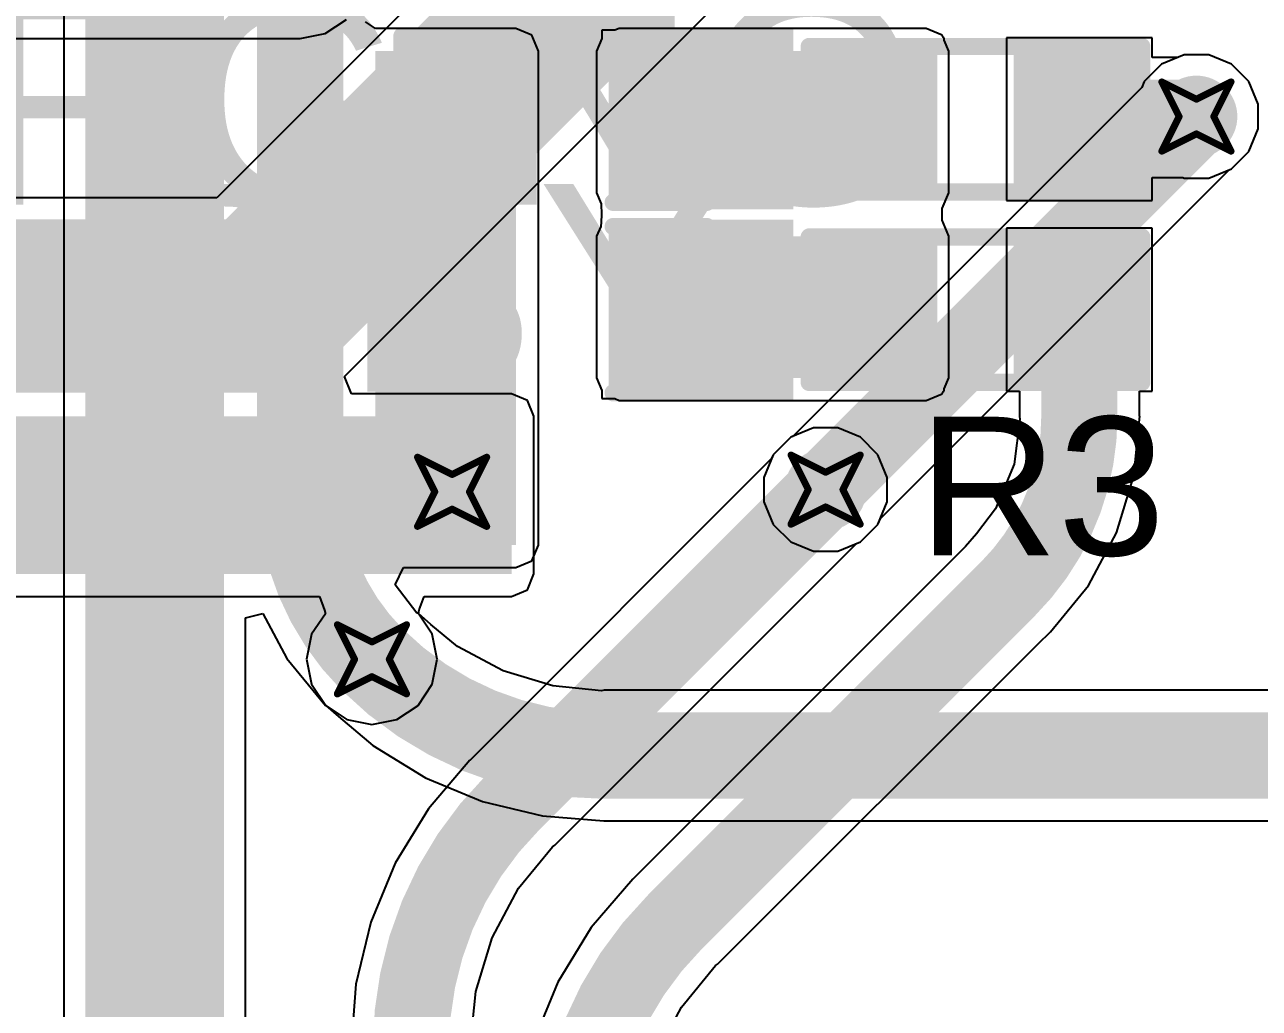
# Model space of a CAD drawing. Header units: millimetres. Extents: x -2 to 282, y -53 to 22.
# Drawn here: x 42.33 to 51.39, y -28.49 to -21.28 of the extents above; entities that cross this region are included whole.
import ezdxf

# ---------------------------------------------------------------- set-up
doc = ezdxf.new("R2010")
doc.units = ezdxf.units.MM
for name, color, linetype in [('BottomLayer', 5, 'Continuous'), ('DrillDrawing', 1, 'Continuous'), ('Mechanical1', 6, 'Continuous'), ('Mechanical2', 216, 'Continuous'), ('TopLayer', 1, 'Continuous'), ('TopOverlay', 2, 'Continuous'), ('TopPaste', 8, 'Continuous'), ('TopSolder', 216, 'Continuous'), ('ViaHoleLayer', 16, 'Continuous')]:
    doc.layers.add(name, color=color, linetype=linetype)
doc.styles.add('Arial', font='', dxfattribs={"height": 0.2})
doc.styles.get('Arial').set_extended_font_data('Arial')

# ---------------------------------------------------------------- blocks, each defined once
blk = doc.blocks.new('R___0603_83')
at = {"layer": 'TopLayer'}
for points in [[(-0.3809999999999999, 0.4445), (-0.3810000000000001, -0.4445), (-1.143, -0.4445), (-1.143, 0.4445)], [(1.143, 0.4445), (1.143, -0.4445), (0.3809999999999999, -0.4445), (0.3810000000000001, 0.4445)]]:
    blk.add_hatch(color=1, dxfattribs=at).paths.add_polyline_path(points)
at = {"layer": 'TopPaste'}
for points in [[(-0.3809999999999999, 0.4445), (-0.3810000000000001, -0.4445), (-1.143, -0.4445), (-1.143, 0.4445)], [(1.143, 0.4445), (1.143, -0.4445), (0.3809999999999999, -0.4445), (0.3810000000000001, 0.4445)]]:
    blk.add_hatch(color=8, dxfattribs=at).paths.add_polyline_path(points)
at = {"layer": 'TopSolder'}
for points in [[(-0.2793999999999999, 0.5460999999999999), (-0.2794, -0.5461), (-1.2446, -0.5460999999999999), (-1.2446, 0.5461)], [(1.2446, 0.5460999999999999), (1.2446, -0.5461), (0.2793999999999999, -0.5460999999999999), (0.2794, 0.5461)]]:
    blk.add_hatch(color=216, dxfattribs=at).paths.add_polyline_path(points)
at = {"layer": 'TopOverlay', "const_width": 0.127}
for points in [[(-1.2192, -0.5334), (-1.2192, 0.5334)], [(-1.2192, 0.5334), (1.2192, 0.5334)], [(1.2192, -0.5334), (1.2192, 0.5334)], [(-1.2192, -0.5334), (1.2192, -0.5334)]]:
    blk.add_lwpolyline(points, dxfattribs=at)
at = {"layer": 'TopOverlay', "const_width": 0.0635}
for points in [[(-1.25095, 0.5334, 1), (-1.18745, 0.5334, 1)], [(-1.25095, 0.5334, 1), (-1.18745, 0.5334, 1)], [(1.18745, 0.5334, 1), (1.25095, 0.5334, 1)], [(1.18745, 0.5334, 1), (1.25095, 0.5334, 1)], [(-1.25095, -0.5334, 1), (-1.18745, -0.5334, 1)], [(-1.25095, -0.5334, 1), (-1.18745, -0.5334, 1)], [(1.18745, -0.5334, 1), (1.25095, -0.5334, 1)], [(1.18745, -0.5334, 1), (1.25095, -0.5334, 1)]]:
    blk.add_lwpolyline(points, format="xyb", close=True, dxfattribs=at)
blk = doc.blocks.new('R___0603_84')
at = {"layer": 'TopLayer'}
for points in [[(-0.3809999999999999, 0.4445), (-0.3810000000000001, -0.4445), (-1.143, -0.4445), (-1.143, 0.4445)], [(1.143, 0.4445), (1.143, -0.4445), (0.3809999999999999, -0.4445), (0.3810000000000001, 0.4445)]]:
    blk.add_hatch(color=1, dxfattribs=at).paths.add_polyline_path(points)
at = {"layer": 'TopPaste'}
for points in [[(-0.3809999999999999, 0.4445), (-0.3810000000000001, -0.4445), (-1.143, -0.4445), (-1.143, 0.4445)], [(1.143, 0.4445), (1.143, -0.4445), (0.3809999999999999, -0.4445), (0.3810000000000001, 0.4445)]]:
    blk.add_hatch(color=8, dxfattribs=at).paths.add_polyline_path(points)
at = {"layer": 'TopSolder'}
for points in [[(-0.2793999999999999, 0.5460999999999999), (-0.2794, -0.5461), (-1.2446, -0.5460999999999999), (-1.2446, 0.5461)], [(1.2446, 0.5460999999999999), (1.2446, -0.5461), (0.2793999999999999, -0.5460999999999999), (0.2794, 0.5461)]]:
    blk.add_hatch(color=216, dxfattribs=at).paths.add_polyline_path(points)
at = {"layer": 'TopOverlay', "const_width": 0.127}
for points in [[(-1.2192, -0.5334), (-1.2192, 0.5334)], [(-1.2192, 0.5334), (1.2192, 0.5334)], [(1.2192, -0.5334), (1.2192, 0.5334)], [(-1.2192, -0.5334), (1.2192, -0.5334)]]:
    blk.add_lwpolyline(points, dxfattribs=at)
at = {"layer": 'TopOverlay', "const_width": 0.0635}
for points in [[(-1.25095, 0.5334, 1), (-1.18745, 0.5334, 1)], [(-1.25095, 0.5334, 1), (-1.18745, 0.5334, 1)], [(1.18745, 0.5334, 1), (1.25095, 0.5334, 1)], [(1.18745, 0.5334, 1), (1.25095, 0.5334, 1)], [(-1.25095, -0.5334, 1), (-1.18745, -0.5334, 1)], [(-1.25095, -0.5334, 1), (-1.18745, -0.5334, 1)], [(1.18745, -0.5334, 1), (1.25095, -0.5334, 1)], [(1.18745, -0.5334, 1), (1.25095, -0.5334, 1)]]:
    blk.add_lwpolyline(points, format="xyb", close=True, dxfattribs=at)
blk = doc.blocks.new('LED_0603_86')
at = {"layer": 'TopLayer'}
for points in [[(-0.999998, 0.5000002699999999), (-0.499999, 0.5000002699999999), (-0.499999, -0.5000002699999999), (-0.999998, -0.5000002699999999)], [(0.50000154, 0.5000002699999999), (1.00000054, 0.5000002699999999), (1.00000054, -0.5000002699999999), (0.50000154, -0.5000002699999999)]]:
    blk.add_hatch(color=1, dxfattribs=at).paths.add_polyline_path(points)
at = {"layer": 'TopOverlay'}
blk.add_hatch(color=2, dxfattribs=at).paths.add_polyline_path([(1.11759746, -0.66039492), (1.75259238, -0.66039492), (1.75259238, 0.66040508), (1.11759746, 0.66040508)])
at = {"layer": 'TopPaste'}
for points in [[(-0.999998, 0.5000002699999999), (-0.499999, 0.5000002699999999), (-0.499999, -0.5000002699999999), (-0.999998, -0.5000002699999999)], [(0.50000154, 0.5000002699999999), (1.00000054, 0.5000002699999999), (1.00000054, -0.5000002699999999), (0.50000154, -0.5000002699999999)]]:
    blk.add_hatch(color=8, dxfattribs=at).paths.add_polyline_path(points)
at = {"layer": 'TopSolder'}
for points in [[(-1.101598, 0.6016002699999999), (-0.398399, 0.6016002699999999), (-0.398399, -0.6016002699999999), (-1.101598, -0.6016002699999999)], [(0.39840154, 0.6016002699999999), (1.10160054, 0.6016002699999999), (1.10160054, -0.6016002699999999), (0.39840154, -0.6016002699999999)]]:
    blk.add_hatch(color=216, dxfattribs=at).paths.add_polyline_path(points)
at = {"layer": 'TopOverlay', "const_width": 0.127}
for points in [[(-1.1176, 0.6096), (-0.4318, 0.6096)], [(-1.1176, -0.6096), (-1.1176, 0.6096)], [(0.4318, 0.6096), (1.11760254, 0.6096)], [(1.11760254, -0.6096), (1.11760254, 0.6096)], [(-1.1176, -0.6096), (-0.4318, -0.6096)], [(0.4318, -0.6096), (1.11760254, -0.6096)]]:
    blk.add_lwpolyline(points, dxfattribs=at)
at = {"layer": 'TopOverlay', "const_width": 0.0635}
for points in [[(-1.14935, 0.6096, 1), (-1.08585, 0.6096, 1)], [(-1.14935, 0.6096, 1), (-1.08585, 0.6096, 1)], [(-0.46355, 0.6096, 1), (-0.40005, 0.6096, 1)], [(0.40005, 0.6096, 1), (0.46355, 0.6096, 1)], [(1.08585254, 0.6096, 1), (1.14935254, 0.6096, 1)], [(1.08585254, 0.6096, 1), (1.14935254, 0.6096, 1)], [(-1.14935, -0.6096, 1), (-1.08585, -0.6096, 1)], [(-1.14935, -0.6096, 1), (-1.08585, -0.6096, 1)], [(-0.46355, -0.6096, 1), (-0.40005, -0.6096, 1)], [(0.40005, -0.6096, 1), (0.46355, -0.6096, 1)], [(1.08585254, -0.6096, 1), (1.14935254, -0.6096, 1)], [(1.08585254, -0.6096, 1), (1.14935254, -0.6096, 1)]]:
    blk.add_lwpolyline(points, format="xyb", close=True, dxfattribs=at)
blk = doc.blocks.new('LED_0603_87')
at = {"layer": 'TopLayer'}
for points in [[(-0.999998, 0.5000002699999999), (-0.499999, 0.5000002699999999), (-0.499999, -0.5000002699999999), (-0.999998, -0.5000002699999999)], [(0.50000154, 0.5000002699999999), (1.00000054, 0.5000002699999999), (1.00000054, -0.5000002699999999), (0.50000154, -0.5000002699999999)]]:
    blk.add_hatch(color=1, dxfattribs=at).paths.add_polyline_path(points)
at = {"layer": 'TopOverlay'}
blk.add_hatch(color=2, dxfattribs=at).paths.add_polyline_path([(1.11759746, -0.66039492), (1.75259238, -0.66039492), (1.75259238, 0.66040508), (1.11759746, 0.66040508)])
at = {"layer": 'TopPaste'}
for points in [[(-0.999998, 0.5000002699999999), (-0.499999, 0.5000002699999999), (-0.499999, -0.5000002699999999), (-0.999998, -0.5000002699999999)], [(0.50000154, 0.5000002699999999), (1.00000054, 0.5000002699999999), (1.00000054, -0.5000002699999999), (0.50000154, -0.5000002699999999)]]:
    blk.add_hatch(color=8, dxfattribs=at).paths.add_polyline_path(points)
at = {"layer": 'TopSolder'}
for points in [[(-1.101598, 0.6016002699999999), (-0.398399, 0.6016002699999999), (-0.398399, -0.6016002699999999), (-1.101598, -0.6016002699999999)], [(0.39840154, 0.6016002699999999), (1.10160054, 0.6016002699999999), (1.10160054, -0.6016002699999999), (0.39840154, -0.6016002699999999)]]:
    blk.add_hatch(color=216, dxfattribs=at).paths.add_polyline_path(points)
at = {"layer": 'TopOverlay', "const_width": 0.127}
for points in [[(-1.1176, 0.6096), (-0.4318, 0.6096)], [(-1.1176, -0.6096), (-1.1176, 0.6096)], [(0.4318, 0.6096), (1.11760254, 0.6096)], [(1.11760254, -0.6096), (1.11760254, 0.6096)], [(-1.1176, -0.6096), (-0.4318, -0.6096)], [(0.4318, -0.6096), (1.11760254, -0.6096)]]:
    blk.add_lwpolyline(points, dxfattribs=at)
at = {"layer": 'TopOverlay', "const_width": 0.0635}
for points in [[(-1.14935, 0.6096, 1), (-1.08585, 0.6096, 1)], [(-1.14935, 0.6096, 1), (-1.08585, 0.6096, 1)], [(-0.46355, 0.6096, 1), (-0.40005, 0.6096, 1)], [(0.40005, 0.6096, 1), (0.46355, 0.6096, 1)], [(1.08585254, 0.6096, 1), (1.14935254, 0.6096, 1)], [(1.08585254, 0.6096, 1), (1.14935254, 0.6096, 1)], [(-1.14935, -0.6096, 1), (-1.08585, -0.6096, 1)], [(-1.14935, -0.6096, 1), (-1.08585, -0.6096, 1)], [(-0.46355, -0.6096, 1), (-0.40005, -0.6096, 1)], [(0.40005, -0.6096, 1), (0.46355, -0.6096, 1)], [(1.08585254, -0.6096, 1), (1.14935254, -0.6096, 1)], [(1.08585254, -0.6096, 1), (1.14935254, -0.6096, 1)]]:
    blk.add_lwpolyline(points, format="xyb", close=True, dxfattribs=at)

msp = doc.modelspace()

# ---------------------------------------------------------------- hatches: boundary and pattern name
at = {"layer": 'BottomLayer'}
h = msp.add_hatch(color=5, dxfattribs=at)
edge = h.paths.add_edge_path()
edge.add_arc((50.92907264, -21.952585), 0.2999994, 0, 360)
msp.add_hatch(color=5, dxfattribs=at).paths.add_polyline_path([(38.64536847999999, -24.15116836), (38.64536847999999, -25.30724428), (45.90539968, -25.30724428), (45.90539968, -24.15116836)])
h = msp.add_hatch(color=5, dxfattribs=at)
edge = h.paths.add_edge_path()
edge.add_arc((45.4698735, -24.70488328), 0.2999994, 0, 360)
h = msp.add_hatch(color=5, dxfattribs=at)
edge = h.paths.add_edge_path()
edge.add_arc((48.2092, -24.6888), 0.2999994, 0, 360)
h = msp.add_hatch(color=5, dxfattribs=at)
edge = h.paths.add_edge_path()
edge.add_arc((44.8818, -25.9334), 0.2999994, 0, 360)
at = {"layer": 'TopLayer'}
for points in [[(45.93761958, -21.47218718), (44.90720254, -21.47218718), (44.90720254, -25.09519746), (45.93761958, -25.09519746)], [(46.69447354, -22.511385), (48.9478701, -22.511385), (48.9478701, -21.47218464), (46.69447354, -21.47218464)], [(46.69447354, -23.86918772), (48.9478701, -23.86918772), (48.9478701, -22.82998228), (46.69447354, -22.82998228)]]:
    msp.add_hatch(color=1, dxfattribs=at).paths.add_polyline_path(points)
h = msp.add_hatch(color=1, dxfattribs=at)
edge = h.paths.add_edge_path()
edge.add_arc((50.92907264, -21.952585), 0.2999994, 0, 360)
h = msp.add_hatch(color=1, dxfattribs=at)
edge = h.paths.add_edge_path()
edge.add_arc((45.4698735, -24.70488328), 0.2999994, 0, 360)
h = msp.add_hatch(color=1, dxfattribs=at)
edge = h.paths.add_edge_path()
edge.add_arc((48.2092, -24.6888), 0.2999994, 0, 360)
h = msp.add_hatch(color=1, dxfattribs=at)
edge = h.paths.add_edge_path()
edge.add_arc((44.8818, -25.9334), 0.2999994, 0, 360)
at = {"layer": 'ViaHoleLayer'}
h = msp.add_hatch(color=16, dxfattribs=at)
edge = h.paths.add_edge_path()
edge.add_arc((50.92907264, -21.952585), 0.1499997, 0, 360)
h = msp.add_hatch(color=16, dxfattribs=at)
edge = h.paths.add_edge_path()
edge.add_arc((48.2092, -24.6888), 0.1499997, 0, 360)
h = msp.add_hatch(color=16, dxfattribs=at)
edge = h.paths.add_edge_path()
edge.add_arc((45.4698735, -24.70488328), 0.1499997, 0, 360)
h = msp.add_hatch(color=16, dxfattribs=at)
edge = h.paths.add_edge_path()
edge.add_arc((44.8818, -25.9334), 0.1499997, 0, 360)

# ---------------------------------------------------------------- linework, layer by layer
at = {"layer": 'BottomLayer'}
for p, q in [((46.15675046, -20.13568236), (43.74402478, -22.5484055)), ((44.67954488, -23.8592106), (47.5125161, -21.02623684)), ((44.53881618, -21.3437724), (44.69424893999999, -21.23991434)), ((44.35547136, -21.38024172), (44.53881618, -21.3437724)), ((40.75700001999999, -21.38024172), (44.35547136, -21.38024172)), ((50.83908552, -21.5001856), (50.67280949999999, -21.56906024)), ((51.01905976, -21.5001856), (50.83908552, -21.5001856)), ((51.18533578, -21.56906024), (51.01905976, -21.5001856)), ((50.67280949999999, -21.56906024), (50.54554788, -21.69632186)), ((51.31259739999999, -21.69632186), (51.18533578, -21.56906024)), ((50.54554788, -21.69632186), (50.52762818, -21.73958314)), ((51.38147204, -21.86259788), (51.31259739999999, -21.69632186)), ((50.52762818, -21.73958314), (47.96829624, -24.29891254)), ((51.38147204, -22.04257212), (51.38147204, -21.86259788)), ((51.31259739999999, -22.20884814), (51.38147204, -22.04257212)), ((51.18533578, -22.33610976), (51.31259739999999, -22.20884814)), ((48.61064192, -24.90180694), (51.16997386, -22.34247246)), ((51.16997386, -22.34247246), (51.18533578, -22.33610976)), ((43.74402478, -22.5484055), (28.71599286, -22.5484055)), ((44.73215082, -23.9862106), (44.67954488, -23.8592106)), ((45.90540222, -23.9862106), (44.73215082, -23.9862106)), ((46.0220441, -24.03452648), (45.90540222, -23.9862106)), ((46.07035998, -24.15116836), (46.0220441, -24.03452648)), ((46.07035998, -25.30724682), (46.07035998, -24.15116836)), ((47.95293686, -24.30527524), (47.82567524, -24.43253686)), ((47.96829624, -24.29891254), (47.95293686, -24.30527524)), ((47.82567524, -24.43253686), (47.7568006, -24.59881288)), ((47.7568006, -24.59881288), (47.7568006, -24.77878712)), ((47.7568006, -24.77878712), (47.82567524, -24.94506314)), ((48.59272476, -24.94506314), (48.61064192, -24.90180694)), ((47.82567524, -24.94506314), (47.95293686, -25.07232476)), ((48.46546314, -25.07232476), (48.59272476, -24.94506314)), ((47.95293686, -25.07232476), (48.11921288, -25.1411994)), ((48.29918712, -25.1411994), (48.46546314, -25.07232476)), ((48.11921288, -25.1411994), (48.29918712, -25.1411994)), ((46.0220441, -25.4238887), (46.07035998, -25.30724682)), ((45.90540222, -25.47220458), (46.0220441, -25.4238887)), ((41.44836262, -25.47220458), (44.4976377, -25.47220458)), ((44.4976377, -25.47220458), (44.5346074, -25.57192752)), ((45.22922374, -25.57130268), (45.26596229999999, -25.47220458)), ((45.26596229999999, -25.47220458), (45.90540222, -25.47220458)), ((44.53995918, -25.59920458), (44.43916436, -25.75005518)), ((44.5346074, -25.57192752), (44.53995918, -25.59920458)), ((45.22414374, -25.59783552), (45.22922374, -25.57130268)), ((45.31303866, -25.67800808), (45.22414374, -25.59783552)), ((45.50988612, -25.83955715999999), (45.31303866, -25.67800808)), ((44.43916436, -25.75005518), (44.40269504, -25.9334)), ((45.84466066, -26.01849508), (45.50988612, -25.83955715999999)), ((44.40269504, -25.9334), (44.43916436, -26.11674482)), ((46.20791113999999, -26.1286879), (45.84466066, -26.01849508)), ((44.43916436, -26.11674482), (44.54301988, -26.2721725)), ((46.56607654, -26.16396342), (46.20791113999999, -26.1286879)), ((46.58567772, -26.16006452), (46.56607654, -26.16396342)), ((52.80308972, -26.16006452), (46.58567772, -26.16006452)), ((44.54301988, -26.2721725), (44.5430148, -26.27218012)), ((44.5430148, -26.27218012), (44.54374632, -26.2729091)), ((44.54374632, -26.2729091), (44.54435338, -26.27331042)), ((44.54435338, -26.27331042), (44.6370329, -26.35207836)), ((44.6370329, -26.35207836), (44.88788838, -26.5663299)), ((44.88788838, -26.5663299), (45.27434683999999, -26.80315188)), ((45.27434683999999, -26.80315188), (45.69309632, -26.9766034)), ((45.69309632, -26.9766034), (46.13382442, -27.08241218)), ((46.13382442, -27.08241218), (46.58318344, -27.11777914)), ((46.58318344, -27.11777914), (46.58567772, -27.11827444)), ((46.58567772, -27.11827444), (52.80308972, -27.11827444))]:
    msp.add_line(p, q, dxfattribs=at)
for points, const_width in [([(44.07299287999999, -23.3426), (46.95094496, -20.46464792)], 1.27), ([(48.2092, -24.68062882), (50.92907264, -21.96075618)], 0.5588), ([(50.92907264, -21.96075618), (50.92907264, -21.952585)], 0.5588), ([(38.989, -23.3426), (44.07299287999999, -23.3426)], 1.27), ([(48.2092, -24.6888), (48.2092, -24.68062882)], 0.5588), ([(46.58567772, -26.63916948), (52.80308972, -26.63916948)], 0.635)]:
    msp.add_lwpolyline(points, dxfattribs=dict(at, const_width=const_width))
for points, const_width in [([(50.78937264, -21.952585, 1), (51.06877264, -21.952585, 1)], 0.2794), ([(50.78937264, -21.96075618, 1), (51.06877264, -21.96075618, 1)], 0.2794), ([(50.78937264, -21.96075618, 1), (51.06877264, -21.96075618, 1)], 0.2794), ([(43.75549288, -23.3426, 1), (44.39049288, -23.3426, 1)], 0.635), ([(43.75549288, -23.3426, 1), (44.39049288, -23.3426, 1)], 0.635), ([(48.0695, -24.68062882, 1), (48.34889999999999, -24.68062882, 1)], 0.2794), ([(48.0695, -24.68062882, 1), (48.34889999999999, -24.68062882, 1)], 0.2794), ([(48.0695, -24.6888, 1), (48.34889999999999, -24.6888, 1)], 0.2794), ([(44.72305, -25.9334, 1), (45.04055, -25.9334, 1)], 0.3175), ([(44.72377644, -25.93412644, 1), (45.04127644, -25.93412644, 1)], 0.3175), ([(44.72377644, -25.93412644, 1), (45.04127644, -25.93412644, 1)], 0.3175), ([(46.42692771999999, -26.63916948, 1), (46.74442772, -26.63916948, 1)], 0.3175), ([(46.42692771999999, -26.63916948, 1), (46.74442772, -26.63916948, 1)], 0.3175)]:
    msp.add_lwpolyline(points, format="xyb", close=True, dxfattribs=dict(at, const_width=const_width))
at = {"layer": 'BottomLayer', "const_width": 0.635}
for points in [[(44.88252644, -25.93412644, -0.0001067685557281376), (44.8818, -25.9334)], [(46.58567772, -26.63916948, -0.1988013767625578), (44.88252644, -25.93412644)]]:
    msp.add_lwpolyline(points, format="xyb", dxfattribs=at)
at = {"layer": 'DrillDrawing', "const_width": 0.0508}
for points in [[(50.67507264, -21.698585), (50.92907264, -21.825585)], [(50.67507264, -21.698585), (50.80207264, -21.952585)], [(50.92907264, -21.825585), (51.18307263999999, -21.698585)], [(51.05607264, -21.952585), (51.18307263999999, -21.698585)], [(50.67507264, -22.206585), (50.80207264, -21.952585)], [(51.05607264, -21.952585), (51.18307263999999, -22.206585)], [(50.67507264, -22.206585), (50.92907264, -22.079585)], [(50.92907264, -22.079585), (51.18307263999999, -22.206585)], [(45.2158735, -24.45088328), (45.4698735, -24.57788328)], [(45.2158735, -24.45088328), (45.3428735, -24.70488328)], [(45.4698735, -24.57788328), (45.7238735, -24.45088328)], [(45.59687349999999, -24.70488328), (45.7238735, -24.45088328)], [(47.9552, -24.4348), (48.2092, -24.5618)], [(47.9552, -24.4348), (48.0822, -24.6888)], [(48.2092, -24.5618), (48.46319999999999, -24.4348)], [(48.3362, -24.6888), (48.46319999999999, -24.4348)], [(45.2158735, -24.95888328), (45.3428735, -24.70488328)], [(45.59687349999999, -24.70488328), (45.7238735, -24.95888328)], [(47.9552, -24.9428), (48.0822, -24.6888)], [(48.3362, -24.6888), (48.46319999999999, -24.9428)], [(45.2158735, -24.95888328), (45.4698735, -24.83188328)], [(45.4698735, -24.83188328), (45.7238735, -24.95888328)], [(47.9552, -24.9428), (48.2092, -24.8158)], [(48.2092, -24.8158), (48.46319999999999, -24.9428)], [(44.62779999999999, -25.6794), (44.8818, -25.8064)], [(44.62779999999999, -25.6794), (44.7548, -25.9334)], [(44.8818, -25.8064), (45.1358, -25.6794)], [(45.0088, -25.9334), (45.1358, -25.6794)], [(44.62779999999999, -26.1874), (44.7548, -25.9334)], [(45.0088, -25.9334), (45.1358, -26.1874)], [(44.62779999999999, -26.1874), (44.8818, -26.0604)], [(44.8818, -26.0604), (45.1358, -26.1874)]]:
    msp.add_lwpolyline(points, dxfattribs=at)
at = {"layer": 'DrillDrawing', "const_width": 0.0254}
for points in [[(50.66237264, -21.698585, 1), (50.68777264, -21.698585, 1)], [(50.66237264, -21.698585, 1), (50.68777264, -21.698585, 1)], [(51.17037264, -21.698585, 1), (51.19577263999999, -21.698585, 1)], [(51.17037264, -21.698585, 1), (51.19577263999999, -21.698585, 1)], [(50.91637263999999, -21.825585, 1), (50.94177264, -21.825585, 1)], [(50.91637263999999, -21.825585, 1), (50.94177264, -21.825585, 1)], [(50.78937264, -21.952585, 1), (50.81477263999999, -21.952585, 1)], [(50.78937264, -21.952585, 1), (50.81477263999999, -21.952585, 1)], [(51.04337264, -21.952585, 1), (51.06877264, -21.952585, 1)], [(51.04337264, -21.952585, 1), (51.06877264, -21.952585, 1)], [(50.91637263999999, -22.079585, 1), (50.94177264, -22.079585, 1)], [(50.91637263999999, -22.079585, 1), (50.94177264, -22.079585, 1)], [(50.66237264, -22.206585, 1), (50.68777264, -22.206585, 1)], [(50.66237264, -22.206585, 1), (50.68777264, -22.206585, 1)], [(51.17037264, -22.206585, 1), (51.19577263999999, -22.206585, 1)], [(51.17037264, -22.206585, 1), (51.19577263999999, -22.206585, 1)], [(45.2031735, -24.45088328, 1), (45.2285735, -24.45088328, 1)], [(45.2031735, -24.45088328, 1), (45.2285735, -24.45088328, 1)], [(45.7111735, -24.45088328, 1), (45.7365735, -24.45088328, 1)], [(45.7111735, -24.45088328, 1), (45.7365735, -24.45088328, 1)], [(47.9425, -24.4348, 1), (47.9679, -24.4348, 1)], [(47.9425, -24.4348, 1), (47.9679, -24.4348, 1)], [(48.4505, -24.4348, 1), (48.4759, -24.4348, 1)], [(48.4505, -24.4348, 1), (48.4759, -24.4348, 1)], [(48.19649999999999, -24.5618, 1), (48.2219, -24.5618, 1)], [(48.19649999999999, -24.5618, 1), (48.2219, -24.5618, 1)], [(45.4571735, -24.57788328, 1), (45.48257349999999, -24.57788328, 1)], [(45.4571735, -24.57788328, 1), (45.48257349999999, -24.57788328, 1)], [(45.33017349999999, -24.70488328, 1), (45.3555735, -24.70488328, 1)], [(45.33017349999999, -24.70488328, 1), (45.3555735, -24.70488328, 1)], [(45.5841735, -24.70488328, 1), (45.6095735, -24.70488328, 1)], [(45.5841735, -24.70488328, 1), (45.6095735, -24.70488328, 1)], [(48.0695, -24.6888, 1), (48.0949, -24.6888, 1)], [(48.0695, -24.6888, 1), (48.0949, -24.6888, 1)], [(48.3235, -24.6888, 1), (48.34889999999999, -24.6888, 1)], [(48.3235, -24.6888, 1), (48.34889999999999, -24.6888, 1)], [(45.4571735, -24.83188328, 1), (45.48257349999999, -24.83188328, 1)], [(45.4571735, -24.83188328, 1), (45.48257349999999, -24.83188328, 1)], [(48.19649999999999, -24.8158, 1), (48.2219, -24.8158, 1)], [(48.19649999999999, -24.8158, 1), (48.2219, -24.8158, 1)], [(45.2031735, -24.95888328, 1), (45.2285735, -24.95888328, 1)], [(45.2031735, -24.95888328, 1), (45.2285735, -24.95888328, 1)], [(45.7111735, -24.95888328, 1), (45.7365735, -24.95888328, 1)], [(45.7111735, -24.95888328, 1), (45.7365735, -24.95888328, 1)], [(47.9425, -24.9428, 1), (47.9679, -24.9428, 1)], [(47.9425, -24.9428, 1), (47.9679, -24.9428, 1)], [(48.4505, -24.9428, 1), (48.4759, -24.9428, 1)], [(48.4505, -24.9428, 1), (48.4759, -24.9428, 1)], [(44.6151, -25.6794, 1), (44.6405, -25.6794, 1)], [(44.6151, -25.6794, 1), (44.6405, -25.6794, 1)], [(45.12309999999999, -25.6794, 1), (45.1485, -25.6794, 1)], [(45.12309999999999, -25.6794, 1), (45.1485, -25.6794, 1)], [(44.8691, -25.8064, 1), (44.8945, -25.8064, 1)], [(44.8691, -25.8064, 1), (44.8945, -25.8064, 1)], [(44.7421, -25.9334, 1), (44.7675, -25.9334, 1)], [(44.7421, -25.9334, 1), (44.7675, -25.9334, 1)], [(44.9961, -25.9334, 1), (45.0215, -25.9334, 1)], [(44.9961, -25.9334, 1), (45.0215, -25.9334, 1)], [(44.8691, -26.0604, 1), (44.8945, -26.0604, 1)], [(44.8691, -26.0604, 1), (44.8945, -26.0604, 1)], [(44.6151, -26.1874, 1), (44.6405, -26.1874, 1)], [(44.6151, -26.1874, 1), (44.6405, -26.1874, 1)], [(45.12309999999999, -26.1874, 1), (45.1485, -26.1874, 1)], [(45.12309999999999, -26.1874, 1), (45.1485, -26.1874, 1)]]:
    msp.add_lwpolyline(points, format="xyb", close=True, dxfattribs=at)
at = {"layer": 'Mechanical1', "const_width": 0.0127}
msp.add_lwpolyline([(-2.032e-05, -1.016e-05, -3.218852180172771), (-0.27914346, -38.41401258)], format="xyb", dxfattribs=at)
at = {"layer": 'Mechanical2', "const_width": 0.254}
msp.add_lwpolyline([(50.76622054, 5.47802816, -1.122171366645898), (-0.2944876, -38.43746948)], format="xyb", dxfattribs=at)
at = {"layer": 'TopLayer'}
for p, q in [((42.62257159999999, -15.64161972), (42.62257159999999, -29.59218618)), ((44.90720254, -21.30722942), (44.83457632, -21.25870272)), ((45.93761958, -21.30722942), (44.90720254, -21.30722942)), ((46.05426146, -21.3555453), (45.93761958, -21.30722942)), ((46.10257734, -21.47218718), (46.05426146, -21.3555453)), ((46.66415102, -21.31978718), (46.56747353999999, -21.31978718)), ((46.56747353999999, -21.31978718), (46.56747353999999, -21.38054906)), ((46.69447354, -21.30722688), (46.66415102, -21.31978718)), ((48.94787263999999, -21.30722688), (46.69447354, -21.30722688)), ((49.06451452, -21.35554276), (48.94787263999999, -21.30722688)), ((49.07269331999999, -21.37528618), (49.06451452, -21.35554276)), ((46.56747353999999, -21.38054906), (46.52951578, -21.47218464)), ((49.07987136, -21.37528618), (49.07269331999999, -21.37528618)), ((49.07987136, -21.3926166), (49.07987136, -21.37528618)), ((49.11283039999999, -21.47218464), (49.07987136, -21.3926166)), ((50.60387136, -21.37528618), (49.53707136, -21.37528618)), ((49.53707136, -21.37528618), (49.53707136, -22.56908618)), ((50.60387136, -21.52020842), (50.60387136, -21.37528618)), ((46.10257734, -25.0952), (46.10257734, -21.47218718)), ((46.52951578, -21.47218464), (46.52951578, -22.511385)), ((49.11283039999999, -22.511385), (49.11283039999999, -21.47218464)), ((50.79074678, -21.52020842), (50.60387136, -21.52020842)), ((50.83908552, -21.5001856), (50.79074678, -21.52020842)), ((51.01905976, -21.5001856), (50.83908552, -21.5001856)), ((51.18533578, -21.56906024), (51.01905976, -21.5001856)), ((51.31259739999999, -21.69632186), (51.18533578, -21.56906024)), ((51.38147204, -21.86259788), (51.31259739999999, -21.69632186)), ((51.38147204, -22.04257212), (51.38147204, -21.86259788)), ((51.31259739999999, -22.20884814), (51.38147204, -22.04257212)), ((51.18533578, -22.33610976), (51.31259739999999, -22.20884814)), ((51.01905976, -22.4049844), (51.18533578, -22.33610976)), ((50.60387136, -22.56908618), (50.60387136, -22.40072482)), ((50.60387136, -22.40072482), (50.82880106, -22.40072482)), ((50.82880106, -22.40072482), (50.83908552, -22.4049844)), ((50.83908552, -22.4049844), (51.01905976, -22.4049844)), ((46.52951578, -22.511385), (46.56279486, -22.5917252)), ((49.06451452, -22.62802434), (49.11283039999999, -22.511385)), ((46.56279486, -22.5917252), (46.56574634, -22.67067602)), ((49.06451706, -22.71334294), (49.06451452, -22.62802434)), ((49.53707136, -22.56908618), (50.60387136, -22.56908618)), ((46.56359242, -22.7282883), (46.5593938, -22.7578539)), ((46.56574634, -22.67067602), (46.56359242, -22.7282883)), ((49.11283039999999, -22.82998228), (49.06451706, -22.71334294)), ((46.5593938, -22.7578539), (46.52951578, -22.82998228)), ((50.60387136, -22.77228618), (49.53707136, -22.77228618)), ((49.53707136, -22.77228618), (49.53707136, -23.96608618)), ((50.60387136, -23.96608618), (50.60387136, -22.77228618)), ((46.52951578, -22.82998228), (46.52951578, -23.86918772)), ((49.11283039999999, -23.86918772), (49.11283039999999, -22.82998228)), ((46.52951578, -23.86918772), (46.56747353999999, -23.9608233)), ((49.07987136, -23.94875576), (49.11283039999999, -23.86918772)), ((46.56747353999999, -23.9608233), (46.56747353999999, -24.02158518)), ((48.94787263999999, -24.03414548), (49.06451452, -23.9858296)), ((49.06451452, -23.9858296), (49.07269331999999, -23.96608618)), ((49.07269331999999, -23.96608618), (49.07987136, -23.96608618)), ((49.07987136, -23.96608618), (49.07987136, -23.94875576)), ((49.53707136, -23.96608618), (49.63011156, -23.96608618)), ((49.63011156, -23.96608618), (49.63011156, -24.1511709)), ((50.51083116, -24.1511709), (50.51083116, -23.96608618)), ((50.51083116, -23.96608618), (50.60387136, -23.96608618)), ((46.56747353999999, -24.02158518), (46.66415102, -24.02158518)), ((46.66415102, -24.02158518), (46.69447354, -24.03414548)), ((46.69447354, -24.03414548), (48.94787263999999, -24.03414548)), ((49.63455402, -24.17350004), (49.59120638, -24.50275262)), ((49.63011156, -24.1511709), (49.63455402, -24.17350004)), ((50.47020131999999, -24.5870095), (50.51312732, -24.1511709)), ((50.51312732, -24.1511709), (50.51083116, -24.1511709)), ((48.11921288, -24.2364006), (47.95293686, -24.30527524)), ((48.29918712, -24.2364006), (48.11921288, -24.2364006)), ((48.46546314, -24.30527524), (48.29918712, -24.2364006)), ((47.95293686, -24.30527524), (47.82567524, -24.43253686)), ((48.59272476, -24.43253686), (48.46546314, -24.30527524)), ((47.82567524, -24.43253686), (47.81353658, -24.46184338)), ((48.66159939999999, -24.59881288), (48.59272476, -24.43253686)), ((47.81353658, -24.46184338), (45.60090956, -26.6744704)), ((49.59120638, -24.50275262), (49.4555018, -24.83037452)), ((48.66159939999999, -24.77878712), (48.66159939999999, -24.59881288)), ((50.34307178, -25.00610188), (50.47020131999999, -24.5870095)), ((48.59272476, -24.94506314), (48.66159939999999, -24.77878712)), ((49.4555018, -24.83037452), (49.31535476, -25.01301576)), ((48.46546314, -25.07232476), (48.59272476, -24.94506314)), ((48.43615662, -25.08446342), (48.46546314, -25.07232476)), ((49.31535476, -25.01301576), (49.23440242, -25.10648522)), ((50.13662312, -25.39233682), (50.34307178, -25.00610188)), ((46.05426146, -25.21184188), (46.10257734, -25.0952)), ((46.2235296, -27.29709044), (48.43615662, -25.08446342)), ((49.23440242, -25.10648522), (49.14634823999999, -25.19454702)), ((45.05158122, -25.38715776), (45.11421254, -25.26015776)), ((45.11421254, -25.26015776), (45.93761958, -25.26015776)), ((45.93761958, -25.26015776), (46.05426146, -25.21184188)), ((49.14634823999999, -25.19454702), (46.79463844, -27.54625682)), ((45.21025248, -25.59394424), (45.05158122, -25.38715776)), ((49.85879283999999, -25.7308731), (50.13662312, -25.39233682)), ((43.95477112, -25.62943312), (44.08177111999999, -25.59761962)), ((44.08177111999999, -25.59761962), (44.25849416, -25.9282438)), ((45.22058012, -25.59462242), (45.21025248, -25.59394424)), ((45.32443564, -25.75005518), (45.22057758, -25.59462242)), ((45.22057758, -25.59462242), (45.22058012, -25.59462242)), ((43.95477112, -29.59218618), (43.95477112, -25.62943312)), ((45.36090496, -25.9334), (45.32443564, -25.75005518)), ((49.76736553999999, -25.81905428), (49.85879538, -25.73087564)), ((49.85879538, -25.73087564), (49.85879283999999, -25.7308731)), ((47.41740072, -28.1690191), (49.76736553999999, -25.81905428)), ((44.25849416, -25.9282438), (44.54177528, -26.27342472)), ((45.32443564, -26.11674482), (45.36090496, -25.9334)), ((45.22057758, -26.27217758), (45.32443564, -26.11674482)), ((44.54177528, -26.27342472), (44.54302242, -26.27217758)), ((44.54302242, -26.27217758), (44.69845518, -26.37603564)), ((45.06514482, -26.37603564), (45.22057758, -26.27217758)), ((44.69845518, -26.37603564), (44.8818, -26.41250496)), ((44.8818, -26.41250496), (45.06514482, -26.37603564)), ((45.6003914, -26.67395478), (45.29659978, -27.0296513)), ((45.60090956, -26.6744704), (45.6003914, -26.67395478)), ((45.29659978, -27.0296513), (45.05219082, -27.42849226)), ((45.95749507999999, -27.61200218), (46.20671734, -27.30832486)), ((46.20671734, -27.30832486), (46.2235296, -27.29709044)), ((45.05219082, -27.42849226), (44.87318178, -27.86065548)), ((45.76291329999999, -27.97603752), (45.95749507999999, -27.61200218)), ((46.79412282, -27.5457412), (46.49032104, -27.90145042)), ((46.79463844, -27.54625682), (46.79412282, -27.5457412)), ((44.87318178, -27.86065548), (44.76398209999999, -28.31550344)), ((45.64309134, -28.37104308), (45.76291329999999, -27.97603752)), ((46.49032104, -27.90145042), (46.24590191999999, -28.30030408)), ((47.1513789, -28.48391306), (47.40058845999999, -28.18025352)), ((47.40058845999999, -28.18025352), (47.41740072, -28.1690191)), ((44.76398209999999, -28.31550344), (44.72728164, -28.7818322)), ((46.24590191999999, -28.30030408), (46.0668878, -28.73248254)), ((45.60458494, -28.76199988), (45.64309134, -28.37104308)), ((46.95680474, -28.84793316), (47.1513789, -28.48391306))]:
    msp.add_line(p, q, dxfattribs=at)
for points, const_width in [([(43.28867136, -29.59218618), (43.28867136, -15.28472432)], 1.016), ([(44.35547136, -24.66272944), (44.35547136, -20.90113676)], 0.635), ([(50.03139091999999, -21.96046662), (50.92907264, -21.96046662)], 0.5588), ([(50.07047136, -24.1511709), (50.07047136, -23.36918618)], 0.5590006599999999), ([(45.91221958, -26.98578042), (48.2092, -24.6888)], 0.5588), ([(47.10601958, -27.85763796), (49.5457861, -25.41787144)], 0.5590006599999999)]:
    msp.add_lwpolyline(points, dxfattribs=dict(at, const_width=const_width))
for points, const_width in [([(49.89169092, -21.96046662, 1), (50.17109092, -21.96046662, 1)], 0.2794), ([(50.78937264, -21.96046662, 1), (51.06877264, -21.96046662, 1)], 0.2794), ([(49.93072056, -23.36918618, 1), (50.21022215999999, -23.36918618, 1)], 0.27949906), ([(49.93072056, -24.1511709, 1), (50.21022215999999, -24.1511709, 1)], 0.27949906), ([(49.93072056, -24.1511709, 1), (50.21022215999999, -24.1511709, 1)], 0.27949906), ([(44.19672136, -24.66272944, 1), (44.51422136, -24.66272944, 1)], 0.3175), ([(44.19672136, -24.66272944, 1), (44.51422136, -24.66272944, 1)], 0.3175), ([(48.0695, -24.6888, 1), (48.34889999999999, -24.6888, 1)], 0.2794), ([(49.40603529999999, -25.4178689, 1), (49.6855369, -25.4178689, 1)], 0.27949906), ([(49.40603529999999, -25.41787144, 1), (49.6855369, -25.41787144, 1)], 0.27949906), ([(44.72305, -25.9334, 1), (45.04055, -25.9334, 1)], 0.3175), ([(45.77251958, -26.98578042, 1), (46.05191958, -26.98578042, 1)], 0.2794), ([(45.77251958, -26.98578042, 1), (46.05191958, -26.98578042, 1)], 0.2794), ([(46.96626877999999, -27.85763796, 1), (47.24577038, -27.85763796, 1)], 0.27949906), ([(46.96626877999999, -27.85763796, 1), (47.24577038, -27.85763796, 1)], 0.27949906)]:
    msp.add_lwpolyline(points, format="xyb", close=True, dxfattribs=dict(at, const_width=const_width))
for points, const_width in [([(50.07047136, -24.1511709, -0.198912367379658), (49.5457861, -25.4178689)], 0.5590006599999999), ([(44.8818, -25.9334, -0.198912367379658), (44.35547136, -24.66272944)], 0.635), ([(45.16827136, -28.7818322, -0.1989122869564845), (45.91221958, -26.98578042)], 0.5588), ([(46.36207135999999, -29.65368974, -0.198912367379658), (47.10601958, -27.85763796)], 0.5590006599999999)]:
    msp.add_lwpolyline(points, format="xyb", dxfattribs=dict(at, const_width=const_width))

# ---------------------------------------------------------------- block references
for name, p in [('LED_0603_86', (46.219872, -21.97218618)), ('R___0603_83', (49.30847136, -21.97218618)), ('LED_0603_87', (46.219872, -23.36918618)), ('R___0603_84', (49.30847136, -23.36918618))]:
    msp.add_blockref(name, p)

# ---------------------------------------------------------------- texts
at = {"layer": 'TopOverlay', "style": 'Arial'}
for s, p in [('CHARGING', (37.45845442, -22.59906072)), ('STANDBY', (37.45845442, -23.97066072))]:
    msp.add_text(s, height=1.524, rotation=360, dxfattribs=at).set_placement(p)
msp.add_text('R3', height=1.016, dxfattribs=at).set_placement((48.8868085, -25.17056434))

doc.saveas('drawing.dxf')
